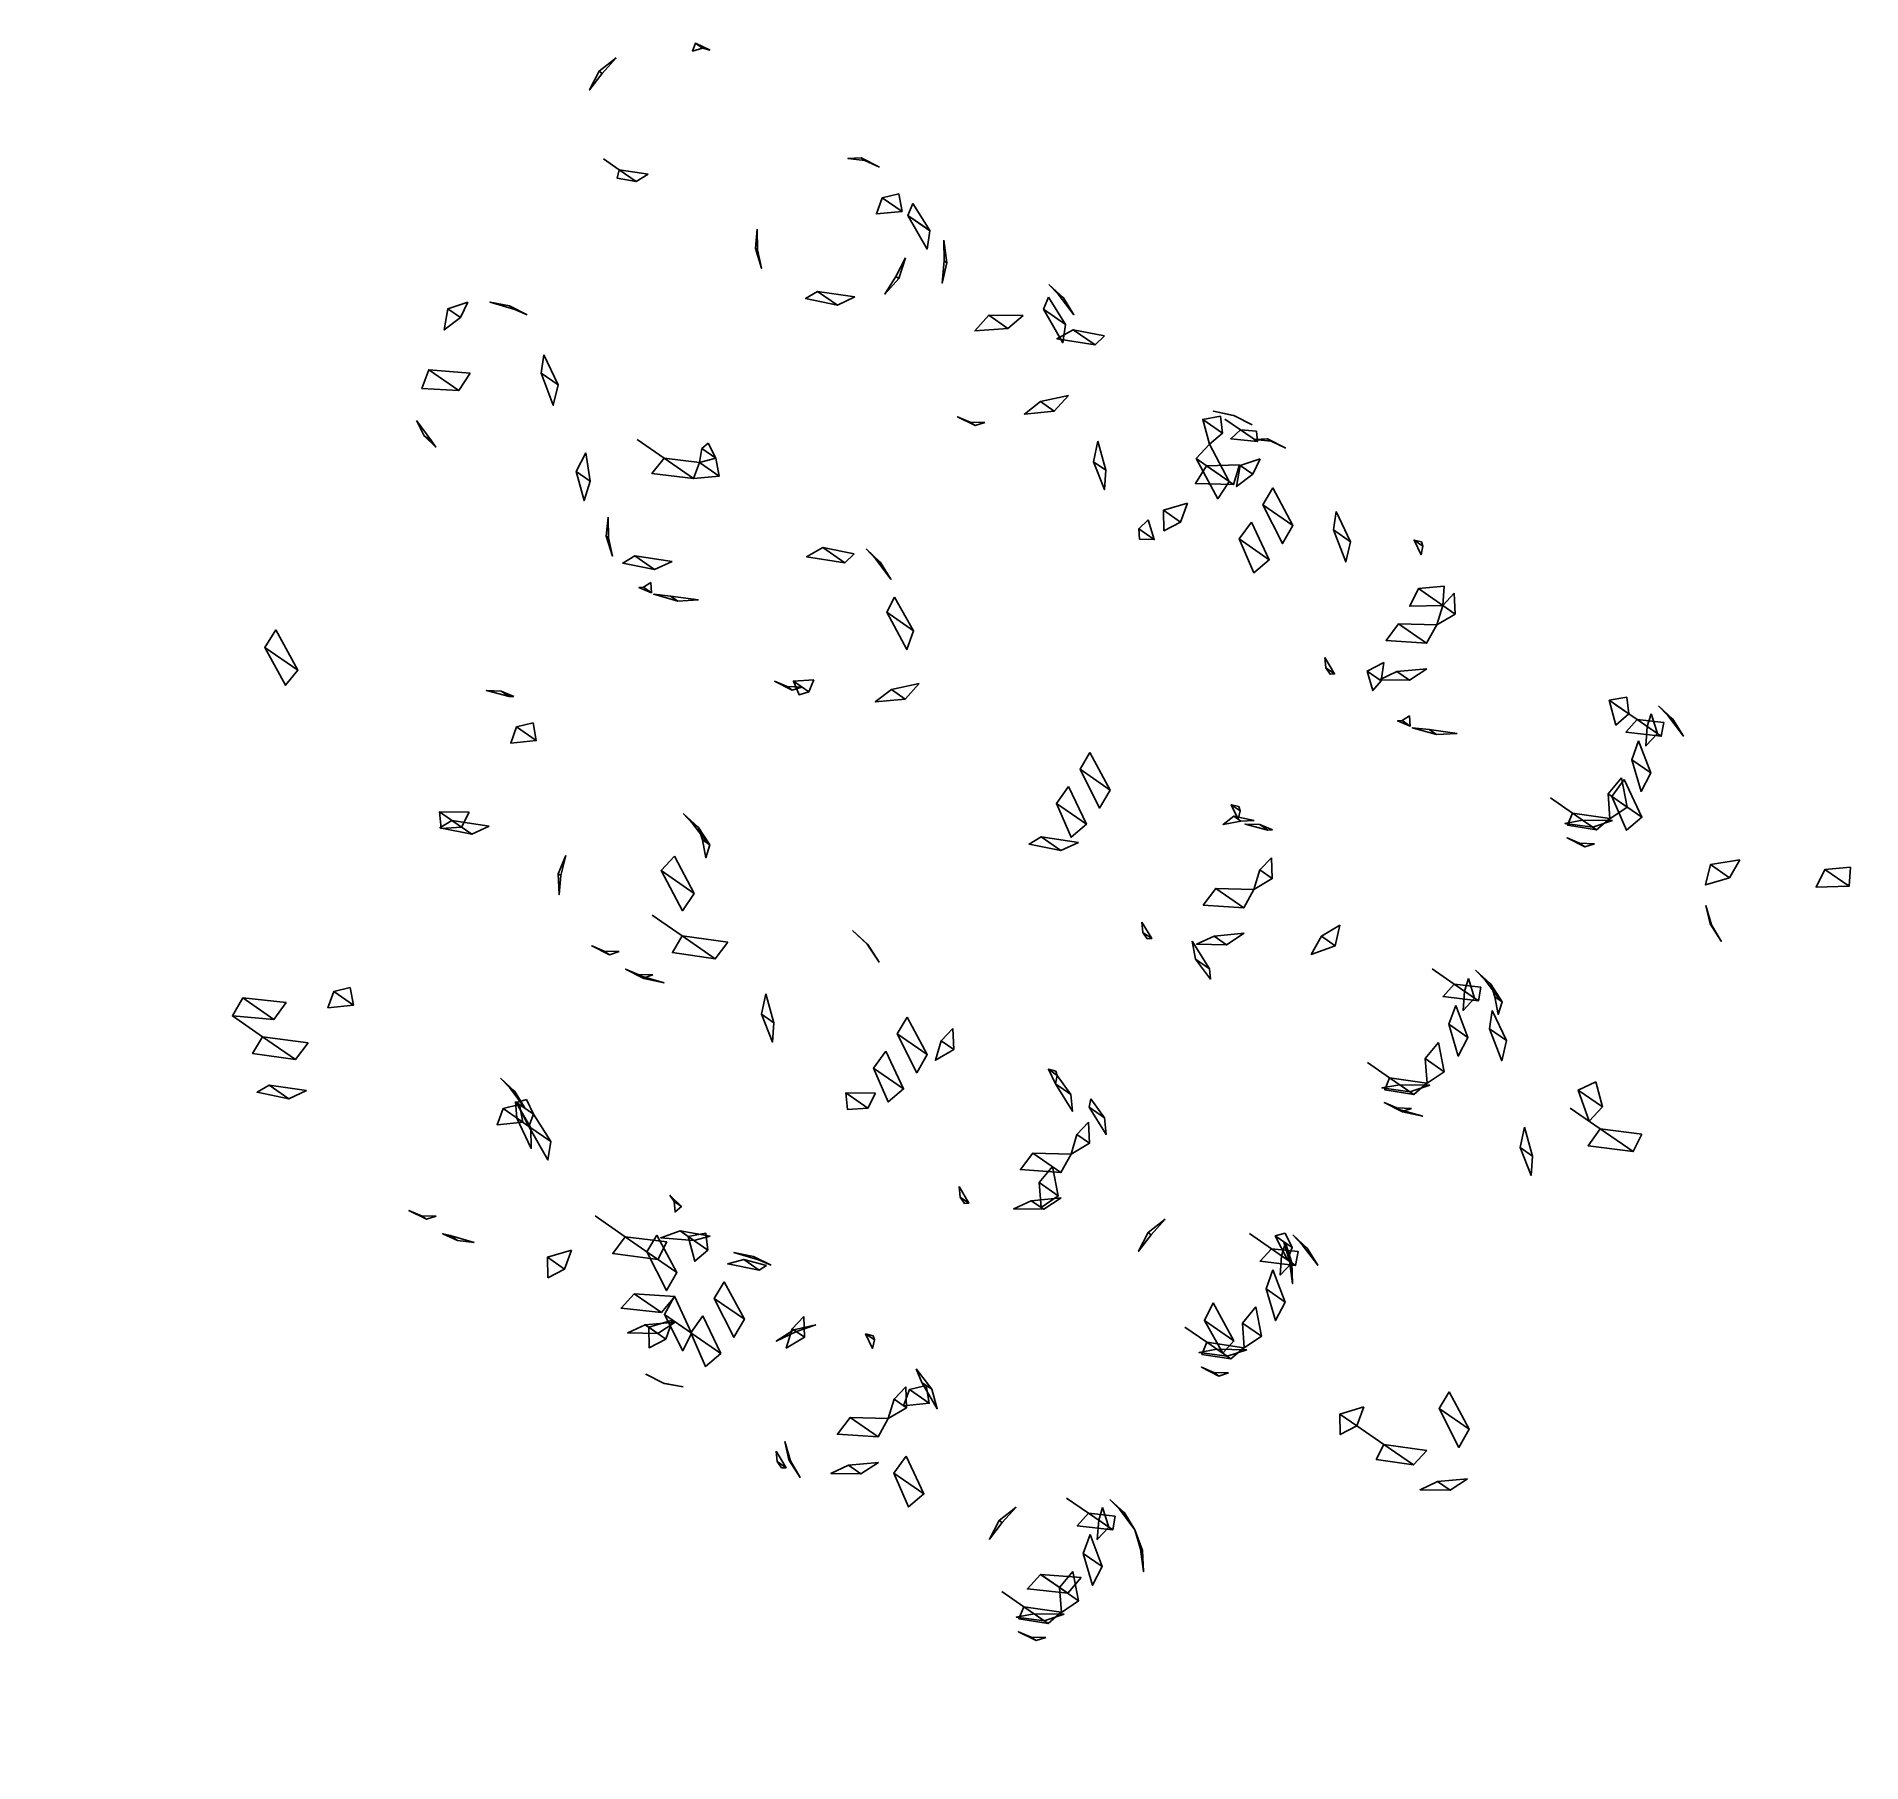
# Model space of a CAD drawing. Header units: metres. Extents: x -380 to 301, y -335 to 309.
import ezdxf

# ---------------------------------------------------------------- set-up
doc = ezdxf.new("R2010")
doc.units = ezdxf.units.M

msp = doc.modelspace()

# ---------------------------------------------------------------- linework, layer by layer
for points in [[(-163.36, 300.78, -494.86), (-168.56, 294.94, -495.21), (-169.72, 295.73, -479.74), (-169.71, 295.73, -479.74)], [(-133.83, 306.16, -479.89), (-134.88, 303.24, -470.78), (-131.13, 304.29, -477.58), (-131.12, 304.29, -477.58)], [(-128.34, 303.61, -484.86), (-133.83, 306.16, -479.89), (-131.13, 304.29, -477.58), (-131.12, 304.29, -477.58)], [(-168.56, 294.94, -495.21), (-173.3, 288.77, -479.92), (-169.72, 295.73, -479.74), (-169.71, 295.73, -479.74)], [(-168.07, 263.02, -496.38), (-168.07, 263.02, -496.38), (-162.28, 259.01, -499.64), (-162.27, 259.01, -499.64)], [(-155.91, 254.61, -498.94), (-162.96, 255.84, -492.51), (-162.28, 259.01, -499.64), (-162.27, 259.01, -499.64)], [(-151.44, 257.32, -504.78), (-155.91, 254.61, -498.94), (-162.28, 259.01, -499.64), (-162.27, 259.01, -499.64)], [(-71.99, 263.42, -391.38), (-76.88, 263.15, -383.1), (-70.61, 262.46, -387.73), (-70.6, 262.46, -387.73)], [(-65.12, 259.91, -392.7), (-71.99, 263.42, -391.38), (-70.61, 262.46, -387.73), (-70.6, 262.46, -387.73)], [(-56.71, 243.42, -406.29), (-66.28, 242.48, -417.09), (-64.1, 248.52, -412.62), (-64.1, 248.52, -412.61)], [(-57.93, 250.05, -402.31), (-56.71, 243.42, -406.29), (-64.1, 248.52, -412.62), (-64.1, 248.52, -412.61)], [(-52.71, 246.45, -546.94), (-54.54, 241.92, -540.82), (-46.35, 236.25, -545.43), (-46.35, 236.26, -545.43)], [(-54.54, 241.92, -540.82), (-47.37, 229.41, -541.76), (-46.35, 236.25, -545.43), (-46.35, 236.26, -545.43)], [(-110.76, 236.76, -401.66), (-110.62, 229.1, -400.02), (-111.43, 229.66, -389.08), (-111.43, 229.67, -389.08)], [(-41.14, 232.66, -554.4), (-40.99, 225, -552.76), (-40, 224.31, -566.15), (-39.99, 224.31, -566.15)], [(-110.62, 229.1, -400.02), (-109.11, 222.26, -390.14), (-111.43, 229.66, -389.08), (-111.43, 229.67, -389.08)], [(-55.38, 226.15, -382.71), (-59.01, 219.22, -382.36), (-57.86, 218.42, -397.82), (-57.86, 218.43, -397.82)], [(-40.99, 225, -552.76), (-41.68, 216.68, -566.66), (-40, 224.31, -566.15), (-39.99, 224.31, -566.15)], [(-59.01, 219.22, -382.36), (-63.1, 212.61, -397.65), (-57.86, 218.42, -397.82), (-57.86, 218.43, -397.82)], [(-80.83, 208.52, -406.29), (-92.69, 210.92, -406.78), (-88.22, 213.62, -412.62), (-88.22, 213.62, -412.61)], [(-74.29, 211.55, -409.34), (-80.83, 208.52, -406.29), (-88.22, 213.62, -412.62), (-88.22, 213.62, -412.61)], [(-2.08, 211.45, -285.76), (-3.91, 206.93, -279.64), (4.28, 201.26, -284.25), (4.29, 201.26, -284.25)], [(-1.9, 216.21, -300.54), (1.61, 212.55, -294.58), (3.52, 211.23, -297.87), (3.52, 211.23, -297.86)], [(1.61, 212.55, -294.58), (7.4, 204.9, -295.37), (3.52, 211.23, -297.87), (3.52, 211.23, -297.86)], [(-226.16, 207.11, -480.43), (-227.52, 199.25, -466.31), (-221.51, 203.89, -468.22), (-221.51, 203.9, -468.22)], [(-218.76, 209.55, -481.24), (-226.16, 207.11, -480.43), (-221.51, 203.89, -468.22), (-221.51, 203.9, -468.22)], [(-201.24, 206.88, -490.83), (-210.44, 209.59, -490.04), (-203.15, 208.19, -487.54), (-203.14, 208.19, -487.54)], [(-196.57, 204.89, -484.86), (-201.24, 206.88, -490.83), (-203.15, 208.19, -487.54), (-203.14, 208.19, -487.54)], [(-17.21, 199.77, -491.81), (-29.53, 198.84, -479.9), (-24.32, 204.68, -479.55), (-24.32, 204.69, -479.55)], [(-11.52, 204.63, -489.51), (-17.21, 199.77, -491.81), (-24.32, 204.68, -479.55), (-24.32, 204.69, -479.55)], [(-3.91, 206.93, -279.64), (3.26, 194.41, -280.59), (4.28, 201.26, -284.25), (4.29, 201.26, -284.25)], [(15.32, 193.64, -659.47), (1.07, 195.93, -658.52), (7.12, 199.3, -654.86), (7.12, 199.31, -654.86)], [(18.9, 196.96, -653.35), (15.32, 193.64, -659.47), (7.12, 199.3, -654.86), (7.12, 199.31, -654.86)], [(-222.11, 176.63, -513.42), (-235.84, 177.33, -504.82), (-233.31, 184.37, -507.12), (-233.31, 184.38, -507.12)], [(-217.84, 183.12, -514.42), (-222.11, 176.63, -513.42), (-233.31, 184.37, -507.12), (-233.31, 184.38, -507.12)], [(-190.39, 189.94, -468.57), (-191.41, 183.09, -464.91), (-185.04, 178.68, -475.9), (-185.04, 178.69, -475.9)], [(-191.41, 183.09, -464.91), (-186.83, 171.13, -474.87), (-185.04, 178.68, -475.9), (-185.04, 178.69, -475.9)], [(0.12, 168.91, -305.49), (-11.07, 167.85, -317.18), (-5.06, 172.49, -319.1), (-5.06, 172.5, -319.1)], [(5.36, 174.73, -305.66), (0.12, 168.91, -305.49), (-5.06, 172.49, -319.1), (-5.06, 172.5, -319.1)], [(-237.87, 165.39, -475.26), (-235.01, 159.76, -479.89), (-232.3, 157.89, -477.58), (-232.3, 157.9, -477.58)], [(-31.34, 164.87, -294.58), (-36.01, 166.86, -300.54), (-29.43, 163.55, -297.87), (-29.43, 163.55, -297.86)], [(-25.82, 164.7, -289.02), (-31.34, 164.87, -294.58), (-29.43, 163.55, -297.87), (-29.43, 163.55, -297.86)], [(62.16, 167.06, -367.79), (55.52, 165.85, -363.81), (62.9, 160.75, -357.48), (62.91, 160.75, -357.48)], [(55.52, 165.85, -363.81), (58.02, 156.57, -353.01), (62.9, 160.75, -357.48), (62.91, 160.75, -357.48)], [(67.34, 167.12, -380.07), (59.48, 168.91, -374.84), (67.04, 167.32, -376.07), (67.04, 167.33, -376.07)], [(63.73, 165.97, -388.92), (63.73, 165.97, -388.92), (69.53, 161.96, -392.18), (69.53, 161.97, -392.18)], [(73.92, 163.82, -377.4), (67.34, 167.12, -380.07), (67.04, 167.32, -376.07), (67.04, 167.33, -376.07)], [(-235.01, 159.76, -479.89), (-230.68, 155.53, -484.86), (-232.3, 157.89, -477.58), (-232.3, 157.9, -477.58)], [(-155.56, 158.31, -412.66), (-155.56, 158.31, -412.66), (-145.52, 151.37, -418.3), (-145.52, 151.38, -418.3)], [(-129.02, 156.96, -397.68), (-126.15, 151.34, -402.31), (-131.38, 154.95, -406.78), (-131.37, 154.95, -406.78)], [(16.37, 157.69, -203.44), (14.68, 150.06, -203.95), (19.33, 146.84, -191.74), (19.33, 146.85, -191.74)], [(75.89, 157.57, -391.48), (65.95, 158.65, -398.3), (69.53, 161.96, -392.18), (69.53, 161.97, -392.18)], [(75.54, 161.45, -384.68), (75.89, 157.57, -391.48), (69.53, 161.96, -392.18), (69.53, 161.97, -392.18)], [(79.64, 158.62, -545.09), (74.75, 158.36, -536.8), (81.02, 157.66, -541.44), (81.03, 157.66, -541.44)], [(86.51, 155.11, -546.41), (79.64, 158.62, -545.09), (81.02, 157.66, -541.44), (81.03, 157.66, -541.44)], [(-174.72, 153.32, -387.58), (-178.31, 146.36, -387.76), (-173.13, 142.78, -374.14), (-173.12, 142.78, -374.14)], [(-134.5, 143.76, -417.09), (-150.06, 145.71, -421.26), (-145.52, 151.37, -418.3), (-145.52, 151.38, -418.3)], [(-132.32, 149.81, -412.62), (-134.5, 143.76, -417.09), (-145.52, 151.37, -418.3), (-145.52, 151.38, -418.3)], [(-126.15, 151.34, -402.31), (-132.32, 149.81, -412.62), (-131.38, 154.95, -406.78), (-131.37, 154.95, -406.78)], [(-126.15, 151.34, -402.31), (-124.94, 144.7, -406.29), (-132.32, 149.81, -412.62), (-132.32, 149.81, -412.61)], [(14.68, 150.06, -203.95), (18.81, 139.65, -194.8), (19.33, 146.84, -191.74), (19.33, 146.85, -191.74)], [(58.02, 156.57, -353.01), (53.06, 151.21, -350.2), (65.34, 142.71, -348.84), (65.35, 142.71, -348.84)], [(53.06, 151.21, -350.2), (61.07, 136.23, -347.84), (65.34, 142.71, -348.84), (65.35, 142.71, -348.84)], [(76.91, 151.07, -711.8), (69.52, 148.63, -710.99), (74.16, 145.41, -698.78), (74.16, 145.42, -698.78)], [(-178.31, 146.36, -387.76), (-175.35, 135.52, -376.06), (-173.13, 142.78, -374.14), (-173.12, 142.78, -374.14)], [(-124.94, 144.7, -406.29), (-134.5, 143.76, -417.09), (-132.32, 149.81, -412.62), (-132.32, 149.81, -412.61)], [(66.99, 141.57, -226.94), (52.78, 141.96, -236.54), (56.91, 148.54, -235.58), (56.91, 148.55, -235.58)], [(69.21, 148.83, -225.02), (66.99, 141.57, -226.94), (56.91, 148.54, -235.58), (56.91, 148.55, -235.58)], [(69.52, 148.63, -710.99), (68.15, 140.77, -696.87), (74.16, 145.41, -698.78), (74.16, 145.42, -698.78)], [(81.63, 140.25, -520.81), (77.94, 134.01, -517.86), (89.14, 126.27, -524.16), (89.14, 126.27, -524.15)], [(49.77, 134.6, -568.67), (47.24, 127.55, -566.36), (40.86, 131.96, -555.37), (40.87, 131.96, -555.37)], [(47.24, 127.55, -566.36), (41.01, 124.3, -553.73), (40.86, 131.96, -555.37), (40.87, 131.96, -555.37)], [(77.94, 134.01, -517.86), (85.26, 119.51, -523.37), (89.14, 126.27, -524.16), (89.14, 126.27, -524.15)], [(105.28, 131.46, -699.13), (104.26, 124.61, -695.47), (110.64, 120.2, -706.46), (110.64, 120.21, -706.46)], [(-166.4, 129.34, -570.68), (-166.25, 121.68, -569.03), (-167.07, 122.24, -558.1), (-167.07, 122.25, -558.1)], [(35.19, 128.33, -187.48), (31.6, 125.01, -193.6), (37.4, 121, -196.86), (37.4, 121.01, -196.86)], [(31.6, 125.01, -193.6), (31.89, 121.17, -202.42), (37.4, 121, -196.86), (37.4, 121.01, -196.86)], [(73.67, 127.52, -516.85), (69.11, 121.23, -517.86), (80.31, 113.49, -524.16), (80.31, 113.49, -524.15)], [(104.26, 124.61, -695.47), (108.84, 112.65, -705.43), (110.64, 120.2, -706.46), (110.64, 120.21, -706.46)], [(-166.25, 121.68, -569.03), (-164.74, 114.84, -559.16), (-167.07, 122.24, -558.1), (-167.07, 122.25, -558.1)], [(-78.1, 112.33, -321.44), (-92.34, 114.62, -320.5), (-86.3, 117.99, -316.83), (-86.29, 117.99, -316.83)], [(-74.51, 115.65, -315.32), (-78.1, 112.33, -321.44), (-86.3, 117.99, -316.83), (-86.29, 117.99, -316.83)], [(-70.12, 117.5, -300.54), (-66.61, 113.83, -294.58), (-64.71, 112.51, -297.87), (-64.71, 112.51, -297.86)], [(69.11, 121.23, -517.86), (74.61, 108.63, -526.46), (80.31, 113.49, -524.16), (80.31, 113.49, -524.15)], [(134.36, 120.8, -277.95), (136.96, 115.36, -270.46), (137.65, 118.53, -277.59), (137.65, 118.53, -277.58)], [(137.14, 120.12, -285.24), (134.36, 120.8, -277.95), (137.65, 118.53, -277.59), (137.65, 118.53, -277.58)], [(-149.06, 109.8, -406.29), (-160.92, 112.2, -406.78), (-156.44, 114.9, -412.62), (-156.44, 114.9, -412.61)], [(-142.52, 112.83, -409.34), (-149.06, 109.8, -406.29), (-156.44, 114.9, -412.62), (-156.44, 114.9, -412.61)], [(-66.61, 113.83, -294.58), (-60.83, 106.19, -295.37), (-64.71, 112.51, -297.87), (-64.71, 112.51, -297.86)], [(-153.2, 103.22, -554.07), (-154.87, 103.13, -561.72), (-150.2, 101.15, -555.75), (-150.19, 101.15, -555.75)], [(-150.48, 104.98, -546.94), (-153.2, 103.22, -554.07), (-150.2, 101.15, -555.75), (-150.19, 101.15, -555.75)], [(145.03, 96.44, -301.88), (132.72, 96.15, -312.44), (135.98, 102.69, -309.62), (135.99, 102.69, -309.62)], [(145.55, 103.63, -298.82), (145.03, 96.44, -301.88), (135.98, 102.69, -309.62), (135.99, 102.69, -309.62)], [(-140.42, 98.04, -564.28), (-149.38, 100.58, -566.69), (-143.11, 99.89, -571.32), (-143.1, 99.89, -571.32)], [(-132.68, 98.48, -565.34), (-140.42, 98.04, -564.28), (-143.11, 99.89, -571.32), (-143.1, 99.89, -571.32)], [(-59.55, 99.51, -448.65), (-62.41, 93.93, -443.96), (-52.37, 86.99, -449.6), (-52.37, 87, -449.6)], [(149.67, 93.23, -289.67), (142.81, 89.17, -303.79), (145.03, 96.44, -301.88), (145.03, 96.44, -301.87)], [(149.34, 101.01, -288.86), (149.67, 93.23, -289.67), (145.03, 96.44, -301.88), (145.03, 96.44, -301.87)], [(-62.41, 93.93, -443.96), (-54.91, 79.95, -447.3), (-52.37, 86.99, -449.6), (-52.37, 87, -449.6)], [(139.04, 82.34, -304.45), (123.89, 83.37, -312.44), (128.6, 89.56, -313.4), (128.6, 89.56, -313.39)], [(142.81, 89.17, -303.79), (139.04, 82.34, -304.45), (128.6, 89.56, -313.4), (128.6, 89.56, -313.39)], [(-290.36, 87.38, -456.7), (-294.49, 80.79, -457.66), (-282.2, 72.29, -456.31), (-282.2, 72.3, -456.31)], [(-294.49, 80.79, -457.66), (-286.73, 66.63, -459.26), (-282.2, 72.29, -456.31), (-282.2, 72.3, -456.31)], [(101.06, 77.01, -271.16), (101.41, 73.13, -277.95), (104.7, 70.85, -277.59), (104.7, 70.85, -277.58)], [(123.05, 75.16, -643.22), (122.03, 68.31, -639.56), (116.83, 71.9, -630.58), (116.83, 71.91, -630.58)], [(-99.56, 66.15, -294.58), (-104.24, 68.14, -300.54), (-97.66, 64.84, -297.87), (-97.66, 64.84, -297.86)], [(-89.63, 68.72, -490.46), (-91.46, 64.2, -484.34), (-97.26, 68.2, -481.08), (-97.26, 68.21, -481.08)], [(-91.46, 64.2, -484.34), (-95.15, 63.1, -475.52), (-97.26, 68.2, -481.08), (-97.26, 68.21, -481.08)], [(101.41, 73.13, -277.95), (103.03, 70.76, -285.24), (104.7, 70.85, -277.59), (104.7, 70.85, -277.58)], [(122.03, 68.31, -639.56), (118.92, 64.67, -628.44), (116.83, 71.9, -630.58), (116.83, 71.91, -630.58)], [(132.62, 68.55, -289.67), (121.43, 68.73, -298.82), (127.97, 71.76, -301.88), (127.97, 71.76, -301.87)], [(139.16, 72.82, -290.18), (132.62, 68.55, -289.67), (127.97, 71.76, -301.88), (127.97, 71.76, -301.87)], [(-203.24, 62.39, -400.35), (-211.76, 64.63, -404.22), (-206.25, 64.46, -398.67), (-206.24, 64.46, -398.67)], [(-201.57, 62.48, -392.7), (-203.24, 62.39, -400.35), (-206.25, 64.46, -398.67), (-206.24, 64.46, -398.67)], [(-94.05, 65.98, -289.02), (-99.56, 66.15, -294.58), (-97.66, 64.84, -297.87), (-97.66, 64.84, -297.86)], [(-55.51, 61.49, -474.5), (-66.7, 60.43, -486.2), (-60.69, 65.07, -488.12), (-60.69, 65.08, -488.12)], [(-50.27, 67.31, -474.68), (-55.51, 61.49, -474.5), (-60.69, 65.07, -488.12), (-60.69, 65.08, -488.12)], [(213.79, 62.26, -521.5), (207.15, 61.05, -517.52), (214.53, 55.95, -511.19), (214.54, 55.95, -511.19)], [(132.6, 55.21, -608.48), (129.88, 53.44, -615.61), (132.88, 51.37, -617.3), (132.89, 51.37, -617.3)], [(207.15, 61.05, -517.52), (209.65, 51.77, -506.72), (214.53, 55.95, -511.19), (214.54, 55.95, -511.19)], [(209.38, 59.51, -547.39), (209.38, 59.51, -547.39), (217.58, 53.85, -552.01), (217.58, 53.85, -552)], [(222.83, 56.01, -364.65), (225.16, 48.61, -365.71), (221.36, 51.23, -375.68), (221.36, 51.23, -375.67)], [(225.55, 59.02, -531.1), (229.06, 55.35, -525.14), (230.96, 54.03, -528.43), (230.96, 54.03, -528.42)], [(229.06, 55.35, -525.14), (234.85, 47.71, -525.93), (230.96, 54.03, -528.43), (230.96, 54.03, -528.42)], [(-193.17, 45.99, -406.29), (-202.73, 45.04, -417.09), (-200.55, 51.09, -412.62), (-200.55, 51.09, -412.61)], [(-194.38, 52.62, -402.31), (-193.17, 45.99, -406.29), (-200.55, 51.09, -412.62), (-200.55, 51.09, -412.61)], [(129.88, 53.44, -615.61), (128.21, 53.36, -623.26), (132.88, 51.37, -617.3), (132.89, 51.37, -617.3)], [(142.66, 48.26, -625.82), (133.7, 50.81, -628.24), (139.97, 50.11, -632.87), (139.98, 50.11, -632.87)], [(150.4, 48.7, -626.88), (142.66, 48.26, -625.82), (139.97, 50.11, -632.87), (139.98, 50.11, -632.87)], [(226.57, 47.63, -551.01), (213.37, 49.2, -556.7), (217.58, 53.85, -552.01), (217.58, 53.85, -552)], [(227.52, 52.77, -545.18), (226.57, 47.63, -551.01), (217.58, 53.85, -552.01), (217.58, 53.85, -552)], [(225.16, 48.61, -365.71), (220.84, 44.04, -378.73), (221.36, 51.23, -375.68), (221.36, 51.23, -375.67)], [(13.4, 41.54, -520.81), (9.71, 35.29, -517.86), (20.91, 27.55, -524.16), (20.91, 27.55, -524.15)], [(218.12, 45.92, -342.14), (215.58, 38.88, -339.83), (222.69, 33.96, -352.1), (222.69, 33.96, -352.09)], [(9.71, 35.29, -517.86), (17.03, 20.79, -523.37), (20.91, 27.55, -524.16), (20.91, 27.55, -524.15)], [(215.58, 38.88, -339.83), (219.07, 27.03, -351.74), (222.69, 33.96, -352.1), (222.69, 33.96, -352.09)], [(5.44, 28.81, -516.85), (0.88, 22.52, -517.86), (12.08, 14.78, -524.16), (12.08, 14.78, -524.15)], [(211.71, 32.12, -339.05), (206.75, 26.1, -339.83), (213.86, 21.19, -352.1), (213.86, 21.19, -352.09)], [(212.7, 31.43, -501.54), (208.15, 25.14, -502.55), (219.34, 17.4, -508.85), (219.35, 17.4, -508.85)], [(0.88, 22.52, -517.86), (6.39, 9.92, -526.46), (12.08, 14.78, -524.16), (12.08, 14.78, -524.15)], [(66.13, 22.08, -277.95), (68.74, 16.64, -270.46), (69.42, 19.81, -277.59), (69.42, 19.81, -277.58)], [(68.91, 21.4, -285.24), (66.13, 22.08, -277.95), (69.42, 19.81, -277.59), (69.42, 19.81, -277.58)], [(185.26, 24.61, -547.39), (185.26, 24.61, -547.39), (193.45, 18.95, -552.01), (193.45, 18.95, -552)], [(206.75, 26.1, -339.83), (207.43, 16.84, -353.13), (213.86, 21.19, -352.1), (213.86, 21.19, -352.09)], [(208.15, 25.14, -502.55), (213.65, 12.54, -511.15), (219.34, 17.4, -508.85), (219.35, 17.4, -508.85)], [(-221.08, 13.7, -582.62), (-228.71, 13.18, -573.24), (-229.28, 19.37, -578.01), (-229.27, 19.37, -578.01)], [(-218.21, 19.28, -587.32), (-221.08, 13.7, -582.62), (-229.28, 19.37, -578.01), (-229.27, 19.37, -578.01)], [(-217.29, 11.08, -406.29), (-229.15, 13.48, -406.78), (-224.67, 16.19, -412.62), (-224.67, 16.19, -412.61)], [(-210.74, 14.11, -409.34), (-217.29, 11.08, -406.29), (-224.67, 16.19, -412.62), (-224.67, 16.19, -412.61)], [(-138.35, 18.78, -300.54), (-134.84, 15.11, -294.58), (-132.94, 13.8, -297.87), (-132.94, 13.8, -297.86)], [(-134.84, 15.11, -294.58), (-129.05, 7.47, -295.37), (-132.94, 13.8, -297.87), (-132.94, 13.8, -297.86)], [(67.06, 17.8, -451.69), (63.11, 14.73, -440.66), (69.74, 15.94, -444.64), (69.75, 15.94, -444.64)], [(74.63, 16.21, -452.92), (67.06, 17.8, -451.69), (69.74, 15.94, -444.64), (69.75, 15.94, -444.64)], [(79.84, 12.61, -461.9), (71.32, 14.86, -465.77), (76.83, 14.69, -460.21), (76.84, 14.69, -460.21)], [(81.51, 12.7, -454.25), (79.84, 12.61, -461.9), (76.83, 14.69, -460.21), (76.84, 14.69, -460.21)], [(201.03, 13.71, -365.71), (190.61, 15.12, -371.7), (197.24, 16.33, -375.68), (197.24, 16.33, -375.67)], [(202.45, 12.73, -551.01), (191.62, 14.42, -545.88), (193.45, 18.95, -552.01), (193.45, 18.95, -552)], [(207.34, 16.9, -555.49), (202.45, 12.73, -551.01), (193.45, 18.95, -552.01), (193.45, 18.95, -552)], [(208.43, 16.15, -366.52), (201.03, 13.71, -365.71), (197.24, 16.33, -375.68), (197.24, 16.33, -375.67)], [(-132.64, 13.59, -301.87), (-128.48, 7.07, -303.1), (-131.16, 8.92, -310.15), (-131.16, 8.93, -310.15)], [(-128.48, 7.07, -303.1), (-129.94, 2.29, -314.13), (-131.16, 8.92, -310.15), (-131.16, 8.93, -310.15)], [(2.57, 5, -560), (-9.29, 7.4, -560.49), (-4.82, 10.11, -566.32), (-4.81, 10.11, -566.32)], [(9.11, 8.03, -563.05), (2.57, 5, -560), (-4.82, 10.11, -566.32), (-4.81, 10.11, -566.32)], [(196.11, 7.67, -525.14), (191.44, 9.66, -531.1), (198.01, 6.36, -528.43), (198.01, 6.36, -528.42)], [(201.62, 7.5, -519.58), (196.11, 7.67, -525.14), (198.01, 6.36, -528.43), (198.01, 6.36, -528.42)], [(-182.2, 3.18, -310.54), (-184, -4.37, -309.5), (-185, -3.68, -296.11), (-184.99, -3.68, -296.11)], [(-141.66, 2.83, -445.17), (-146.62, -2.53, -442.36), (-134.33, -11.03, -441), (-134.33, -11.02, -441)], [(81.11, 2.29, -288.86), (81.45, -5.49, -289.67), (76.8, -2.28, -301.88), (76.8, -2.28, -301.87)], [(255.91, 1.57, -461.98), (252.03, -5.19, -461.2), (244.92, -0.28, -448.94), (244.93, -0.28, -448.94)], [(-184, -4.37, -309.5), (-184.66, -11.46, -296.92), (-185, -3.68, -296.11), (-184.99, -3.68, -296.11)], [(-146.62, -2.53, -442.36), (-138.6, -17.51, -440), (-134.33, -11.03, -441), (-134.33, -11.02, -441)], [(81.45, -5.49, -289.67), (74.58, -9.54, -303.79), (76.8, -2.28, -301.88), (76.8, -2.28, -301.87)], [(252.03, -5.19, -461.2), (243.13, -7.83, -447.9), (244.92, -0.28, -448.94), (244.93, -0.28, -448.94)], [(296.66, -8.36, -455.58), (284.35, -8.65, -466.14), (287.61, -2.11, -463.33), (287.62, -2.11, -463.33)], [(297.18, -1.17, -452.53), (296.66, -8.36, -455.58), (287.61, -2.11, -463.33), (287.62, -2.11, -463.33)], [(70.81, -16.38, -304.45), (55.66, -15.35, -312.44), (60.37, -9.16, -313.4), (60.37, -9.16, -313.39)], [(74.58, -9.54, -303.79), (70.81, -16.38, -304.45), (60.37, -9.16, -313.4), (60.37, -9.16, -313.39)], [(-149.9, -19.14, -660.83), (-149.9, -19.14, -660.83), (-138.71, -26.88, -667.12), (-138.7, -26.88, -667.12)], [(243.27, -15.49, -446.26), (245.36, -22.72, -444.12), (244.78, -22.33, -436.38), (244.79, -22.33, -436.38)], [(-126.42, -35.37, -665.77), (-142.4, -33.12, -664.17), (-138.71, -26.88, -667.12), (-138.7, -26.88, -667.12)], [(-121.71, -29.19, -666.73), (-126.42, -35.37, -665.77), (-138.71, -26.88, -667.12), (-138.7, -26.88, -667.12)], [(-75.13, -24.91, -208.38), (-69.71, -29.9, -205.7), (-69.42, -30.11, -209.71), (-69.41, -30.11, -209.71)], [(32.83, -21.71, -271.16), (33.18, -25.59, -277.95), (36.47, -27.87, -277.59), (36.47, -27.87, -277.58)], [(33.18, -25.59, -277.95), (34.8, -27.96, -285.24), (36.47, -27.87, -277.59), (36.47, -27.87, -277.58)], [(64.39, -30.17, -289.67), (53.2, -29.99, -298.82), (59.74, -26.96, -301.88), (59.74, -26.96, -301.87)], [(70.93, -25.9, -290.18), (64.39, -30.17, -289.67), (59.74, -26.96, -301.88), (59.74, -26.96, -301.87)], [(104.95, -30.53, -628.21), (96, -33.78, -642.48), (99.76, -26.95, -641.82), (99.77, -26.95, -641.82)], [(106.63, -22.9, -627.7), (104.95, -30.53, -628.21), (99.76, -26.95, -641.82), (99.77, -26.95, -641.82)], [(245.36, -22.72, -444.12), (248.95, -28.85, -437.62), (244.78, -22.33, -436.38), (244.79, -22.33, -436.38)], [(-167.79, -32.56, -294.58), (-172.46, -30.58, -300.54), (-165.89, -33.88, -297.87), (-165.89, -33.88, -297.86)], [(-162.28, -32.73, -289.02), (-167.79, -32.56, -294.58), (-165.89, -33.88, -297.87), (-165.89, -33.88, -297.86)], [(-69.71, -29.9, -205.7), (-65.25, -36.62, -210.94), (-69.42, -30.11, -209.71), (-69.41, -30.11, -209.71)], [(51.58, -28.87, -609.68), (52.79, -35.51, -613.66), (58.01, -39.11, -609.18), (58.02, -39.11, -609.18)], [(-155.2, -41.27, -463.59), (-159.87, -39.28, -469.56), (-153.3, -42.58, -466.88), (-153.29, -42.58, -466.88)], [(-153, -42.79, -470.88), (-159.87, -39.28, -469.56), (-154.39, -41.83, -474.53), (-154.38, -41.83, -474.53)], [(52.79, -35.51, -613.66), (58.36, -43, -615.98), (58.01, -39.11, -609.18), (58.02, -39.11, -609.18)], [(141.15, -39.2, -547.39), (141.15, -39.2, -547.39), (149.35, -44.87, -552.01), (149.35, -44.87, -552)], [(157.32, -39.7, -531.1), (160.83, -43.37, -525.14), (162.74, -44.68, -528.43), (162.74, -44.68, -528.42)], [(-261.39, -52.73, -406.29), (-270.96, -53.67, -417.09), (-268.78, -47.63, -412.62), (-268.78, -47.63, -412.61)], [(-262.61, -46.1, -402.31), (-261.39, -52.73, -406.29), (-268.78, -47.63, -412.62), (-268.78, -47.63, -412.61)], [(-149.68, -41.44, -458.04), (-155.2, -41.27, -463.59), (-153.3, -42.58, -466.88), (-153.29, -42.58, -466.88)], [(-145.43, -44.38, -472.12), (-153, -42.79, -470.88), (-154.39, -41.83, -474.53), (-154.38, -41.83, -474.53)], [(158.34, -51.09, -551.01), (145.15, -49.52, -556.7), (149.35, -44.87, -552.01), (149.35, -44.87, -552)], [(159.29, -45.95, -545.18), (158.34, -51.09, -551.01), (149.35, -44.87, -552.01), (149.35, -44.87, -552)], [(156.93, -50.11, -365.71), (152.62, -54.68, -378.73), (153.14, -47.49, -375.68), (153.14, -47.49, -375.67)], [(154.6, -42.71, -364.65), (156.93, -50.11, -365.71), (153.14, -47.49, -375.68), (153.14, -47.49, -375.67)], [(160.83, -43.37, -525.14), (166.62, -51.01, -525.93), (162.74, -44.68, -528.43), (162.74, -44.68, -528.42)], [(163.03, -44.89, -532.43), (167.2, -51.41, -533.66), (164.51, -49.56, -540.71), (164.51, -49.55, -540.71)], [(-291.07, -58.01, -422.26), (-306.54, -56.75, -414.96), (-302.66, -50, -415.74), (-302.66, -49.99, -415.74)], [(-286.51, -51.72, -421.26), (-291.07, -58.01, -422.26), (-302.66, -50, -415.74), (-302.66, -49.99, -415.74)], [(-107.5, -48.45, -372.45), (-109.18, -56.08, -372.96), (-104.54, -59.29, -360.76), (-104.53, -59.29, -360.76)], [(149.89, -52.8, -342.14), (147.35, -59.84, -339.83), (154.46, -64.75, -352.1), (154.46, -64.75, -352.09)], [(167.2, -51.41, -533.66), (165.73, -56.19, -544.69), (164.51, -49.56, -540.71), (164.51, -49.55, -540.71)], [(-306.54, -56.75, -414.96), (-306.54, -56.75, -414.96), (-295.34, -64.5, -421.26), (-295.34, -64.49, -421.26)], [(-109.18, -56.08, -372.96), (-105.06, -66.48, -363.81), (-104.54, -59.29, -360.76), (-104.53, -59.29, -360.76)], [(-54.82, -57.18, -520.81), (-58.52, -63.42, -517.86), (-47.32, -71.16, -524.16), (-47.32, -71.16, -524.15)], [(147.35, -59.84, -339.83), (150.84, -71.69, -351.74), (154.46, -64.75, -352.1), (154.46, -64.75, -352.09)], [(163.5, -54.65, -514.81), (162.48, -61.5, -511.15), (168.85, -65.9, -522.14), (168.86, -65.9, -522.14)], [(-283.05, -72.99, -419.9), (-299.03, -70.74, -418.3), (-295.34, -64.5, -421.26), (-295.34, -64.49, -421.26)], [(-278.35, -66.8, -420.86), (-283.05, -72.99, -419.9), (-295.34, -64.5, -421.26), (-295.34, -64.49, -421.26)], [(-58.52, -63.42, -517.86), (-51.19, -77.92, -523.37), (-47.32, -71.16, -524.16), (-47.32, -71.16, -524.15)], [(-37.41, -69.22, -550.84), (-44.28, -73.27, -564.97), (-42.06, -66.01, -563.05), (-42.06, -66, -563.05)], [(-37.74, -61.43, -550.03), (-37.41, -69.22, -550.84), (-42.06, -66.01, -563.05), (-42.06, -66, -563.05)], [(143.48, -66.6, -339.05), (138.53, -72.61, -339.83), (145.63, -77.53, -352.1), (145.63, -77.53, -352.09)], [(162.48, -61.5, -511.15), (167.06, -73.46, -521.11), (168.85, -65.9, -522.14), (168.86, -65.9, -522.14)], [(-62.79, -69.91, -516.85), (-67.35, -76.2, -517.86), (-56.15, -83.94, -524.16), (-56.15, -83.94, -524.15)], [(117.03, -74.1, -547.39), (117.03, -74.1, -547.39), (125.23, -79.77, -552.01), (125.23, -79.77, -552)], [(138.53, -72.61, -339.83), (139.21, -81.88, -353.13), (145.63, -77.53, -352.1), (145.63, -77.53, -352.09)], [(-206.58, -79.94, -300.54), (-203.07, -83.6, -294.58), (-201.16, -84.92, -297.87), (-201.16, -84.92, -297.86)], [(-67.35, -76.2, -517.86), (-61.84, -88.8, -526.46), (-56.15, -83.94, -524.16), (-56.15, -83.94, -524.15)], [(-2.1, -76.63, -277.95), (0.51, -82.08, -270.46), (1.2, -78.91, -277.59), (1.2, -78.91, -277.58)], [(0.69, -77.31, -285.24), (-2.1, -76.63, -277.95), (1.2, -78.91, -277.59), (1.2, -78.91, -277.58)], [(1.2, -78.91, -277.59), (0.51, -82.08, -270.46), (6.3, -86.08, -273.72), (6.31, -86.08, -273.72)], [(134.22, -85.99, -551.01), (123.39, -84.3, -545.88), (125.23, -79.77, -552.01), (125.23, -79.77, -552)], [(139.11, -81.81, -555.49), (134.22, -85.99, -551.01), (125.23, -79.77, -552.01), (125.23, -79.77, -552)], [(202.15, -81.36, -425.36), (195.6, -84.39, -422.3), (204.64, -90.64, -414.56), (204.65, -90.64, -414.56)], [(-285.52, -87.63, -406.29), (-297.37, -85.23, -406.78), (-292.9, -82.53, -412.62), (-292.9, -82.53, -412.61)], [(-278.97, -84.6, -409.34), (-285.52, -87.63, -406.29), (-292.9, -82.53, -412.62), (-292.9, -82.53, -412.61)], [(-203.07, -83.6, -294.58), (-197.28, -91.25, -295.37), (-201.16, -84.92, -297.87), (-201.16, -84.92, -297.86)], [(-196.77, -87.96, -462.27), (-200.53, -89, -455.48), (-194.17, -93.4, -454.78), (-194.16, -93.4, -454.78)], [(-69.45, -91.1, -736.33), (-77.08, -91.61, -726.94), (-77.65, -85.43, -731.72), (-77.64, -85.43, -731.72)], [(-66.58, -85.52, -741.02), (-69.45, -91.1, -736.33), (-77.65, -85.43, -731.72), (-77.64, -85.43, -731.72)], [(0.51, -82.08, -270.46), (6.87, -92.27, -268.94), (6.3, -86.08, -273.72), (6.31, -86.08, -273.72)], [(13.79, -87.61, -446.6), (13.1, -90.78, -439.47), (18.9, -94.79, -442.73), (18.9, -94.78, -442.73)], [(132.81, -85.01, -365.71), (122.38, -83.6, -371.7), (129.01, -82.39, -375.68), (129.01, -82.39, -375.67)], [(140.2, -82.57, -366.52), (132.81, -85.01, -365.71), (129.01, -82.39, -375.68), (129.01, -82.39, -375.67)], [(195.6, -84.39, -422.3), (199.68, -96, -411.74), (204.64, -90.64, -414.56), (204.65, -90.64, -414.56)], [(-198.17, -96.43, -314.13), (-207.73, -97.37, -324.93), (-205.56, -91.32, -320.45), (-205.55, -91.32, -320.45)], [(-199.39, -89.79, -310.15), (-198.17, -96.43, -314.13), (-205.56, -91.32, -320.45), (-205.55, -91.32, -320.45)], [(-200.96, -88.7, -289.02), (-200.4, -94.89, -284.25), (-195.19, -98.49, -293.23), (-195.19, -98.48, -293.23)], [(-200.53, -89, -455.48), (-196, -97.93, -448.65), (-194.17, -93.4, -454.78), (-194.16, -93.4, -454.78)], [(-200.4, -94.89, -284.25), (-195.04, -106.14, -291.58), (-195.19, -98.49, -293.23), (-195.19, -98.48, -293.23)], [(-194.17, -93.4, -454.78), (-196, -97.93, -448.65), (-187.81, -103.59, -453.26), (-187.8, -103.59, -453.26)], [(13.1, -90.78, -439.47), (19.46, -100.97, -437.96), (18.9, -94.79, -442.73), (18.9, -94.78, -442.73)], [(127.88, -91.04, -525.14), (123.21, -89.06, -531.1), (129.78, -92.36, -528.43), (129.78, -92.36, -528.42)], [(130.08, -92.57, -532.43), (123.21, -89.06, -531.1), (128.69, -91.61, -536.08), (128.7, -91.61, -536.08)], [(133.4, -91.21, -519.58), (127.88, -91.04, -525.14), (129.78, -92.36, -528.43), (129.78, -92.36, -528.42)], [(137.65, -94.15, -533.66), (130.08, -92.57, -532.43), (128.69, -91.61, -536.08), (128.7, -91.61, -536.08)], [(192.64, -91.13, -461.2), (192.64, -91.13, -461.2), (203.83, -98.88, -467.5), (203.83, -98.87, -467.5)], [(-196, -97.93, -448.65), (-188.83, -110.44, -449.6), (-187.81, -103.59, -453.26), (-187.8, -103.59, -453.26)], [(13.22, -104.21, -289.67), (6.35, -108.26, -303.79), (8.57, -101, -301.88), (8.57, -101, -301.87)], [(12.89, -96.43, -288.86), (13.22, -104.21, -289.67), (8.57, -101, -301.88), (8.57, -101, -301.87)], [(175.58, -98.23, -434), (173.9, -105.86, -434.51), (178.54, -109.07, -422.3), (178.55, -109.07, -422.3)], [(216.12, -107.37, -466.14), (199.28, -105.16, -468.5), (203.83, -98.88, -467.5), (203.83, -98.87, -467.5)], [(219.39, -100.83, -463.33), (216.12, -107.37, -466.14), (203.83, -98.88, -467.5), (203.83, -98.87, -467.5)], [(2.58, -115.09, -304.45), (-12.56, -114.06, -312.44), (-7.86, -107.88, -313.4), (-7.86, -107.88, -313.39)], [(6.35, -108.26, -303.79), (2.58, -115.09, -304.45), (-7.86, -107.88, -313.4), (-7.86, -107.88, -313.39)], [(173.9, -105.86, -434.51), (178.02, -116.26, -425.36), (178.54, -109.07, -422.3), (178.55, -109.07, -422.3)], [(-0.56, -112.92, -262.2), (-5.52, -118.93, -262.98), (1.59, -123.85, -275.24), (1.59, -123.84, -275.24)], [(-35.4, -120.42, -271.16), (-35.05, -124.31, -277.95), (-31.76, -126.58, -277.59), (-31.76, -126.58, -277.58)], [(-5.52, -118.93, -262.98), (-4.84, -128.2, -276.28), (1.59, -123.85, -275.24), (1.59, -123.84, -275.24)], [(-236.02, -131.28, -294.58), (-240.69, -129.29, -300.54), (-234.11, -132.6, -297.87), (-234.11, -132.6, -297.86)], [(-143.36, -123.63, -208.38), (-139.03, -127.86, -213.36), (-141.73, -126, -215.67), (-141.73, -125.99, -215.67)], [(-139.03, -127.86, -213.36), (-141.38, -129.88, -222.46), (-141.73, -126, -215.67), (-141.73, -125.99, -215.67)], [(-35.05, -124.31, -277.95), (-33.43, -126.67, -285.24), (-31.76, -126.58, -277.59), (-31.76, -126.58, -277.58)], [(-3.84, -128.89, -289.67), (-15.03, -128.71, -298.82), (-8.48, -125.68, -301.88), (-8.48, -125.68, -301.87)], [(2.7, -124.61, -290.18), (-3.84, -128.89, -289.67), (-8.48, -125.68, -301.88), (-8.48, -125.68, -301.87)], [(-230.5, -131.45, -289.02), (-236.02, -131.28, -294.58), (-234.11, -132.6, -297.87), (-234.11, -132.6, -297.86)], [(-171.26, -131.37, -230.64), (-171.26, -131.37, -230.64), (-160.07, -139.11, -236.94), (-160.06, -139.11, -236.94)], [(41.48, -132.54, -372.08), (36.28, -138.38, -372.44), (35.13, -137.59, -356.97), (35.13, -137.58, -356.97)], [(-222.61, -140.55, -474.53), (-228.1, -138, -469.56), (-225.32, -138.68, -476.84), (-225.31, -138.68, -476.84)], [(-216.34, -141.24, -479.16), (-222.61, -140.55, -474.53), (-225.32, -138.68, -476.84), (-225.31, -138.68, -476.84)], [(-147.78, -147.61, -235.58), (-164.62, -145.4, -237.94), (-160.07, -139.11, -236.94), (-160.06, -139.11, -236.94)], [(-144.51, -141.07, -232.77), (-147.78, -147.61, -235.58), (-160.07, -139.11, -236.94), (-160.06, -139.11, -236.94)], [(-148.24, -138.49, -182.78), (-151.93, -144.73, -179.83), (-140.73, -152.48, -186.13), (-140.73, -152.47, -186.13)], [(-134.34, -140.54, -562.7), (-146.76, -139.51, -555.37), (-139.55, -136.95, -553.73), (-139.55, -136.94, -553.73)], [(-128.36, -138.88, -557.93), (-134.34, -140.54, -562.7), (-139.55, -136.95, -553.73), (-139.55, -136.94, -553.73)], [(-129.93, -137.79, -536.8), (-136.57, -139, -532.82), (-129.19, -144.11, -526.5), (-129.18, -144.11, -526.5)], [(-136.57, -139, -532.82), (-134.07, -148.28, -522.02), (-129.19, -144.11, -526.5), (-129.18, -144.11, -526.5)], [(36.28, -138.38, -372.44), (31.54, -144.55, -357.14), (35.13, -137.59, -356.97), (35.13, -137.58, -356.97)], [(72.92, -137.92, -547.39), (72.92, -137.92, -547.39), (81.12, -143.59, -552.01), (81.12, -143.59, -552)], [(86.31, -137.73, -523.81), (82.55, -138.78, -517.02), (88.91, -143.18, -516.32), (88.92, -143.18, -516.32)], [(82.55, -138.78, -517.02), (87.08, -147.7, -510.2), (88.91, -143.18, -516.32), (88.92, -143.18, -516.32)], [(86.38, -141.42, -364.65), (88.7, -148.83, -365.71), (84.91, -146.2, -375.68), (84.91, -146.2, -375.67)], [(85.8, -141.02, -356.92), (87.89, -148.26, -354.77), (88.7, -148.83, -365.71), (88.7, -148.82, -365.71)], [(89.09, -138.42, -531.1), (92.6, -142.08, -525.14), (94.51, -143.4, -528.43), (94.51, -143.4, -528.42)], [(92.6, -142.08, -525.14), (98.39, -149.73, -525.93), (94.51, -143.4, -528.43), (94.51, -143.4, -528.42)], [(-180.09, -144.15, -230.64), (-182.63, -151.19, -228.34), (-189, -146.79, -217.34), (-189, -146.78, -217.34)], [(-182.63, -151.19, -228.34), (-188.85, -154.44, -215.7), (-189, -146.79, -217.34), (-189, -146.78, -217.34)], [(-151.93, -144.73, -179.83), (-144.61, -159.23, -185.34), (-140.73, -152.48, -186.13), (-140.73, -152.47, -186.13)], [(-109.97, -151.59, -730.2), (-121.75, -149.24, -731.72), (-115.77, -147.59, -726.94), (-115.77, -147.58, -726.94)], [(-110.25, -147.75, -721.39), (-119.45, -145.04, -720.6), (-112.16, -146.44, -718.1), (-112.15, -146.44, -718.1)], [(-107.25, -149.83, -723.07), (-109.97, -151.59, -730.2), (-115.77, -147.59, -726.94), (-115.77, -147.58, -726.94)], [(-105.58, -149.74, -715.42), (-110.25, -147.75, -721.39), (-112.16, -146.44, -718.1), (-112.15, -146.44, -718.1)], [(90.12, -149.8, -551.01), (76.92, -148.23, -556.7), (81.12, -143.59, -552.01), (81.12, -143.59, -552)], [(91.07, -144.66, -545.18), (90.12, -149.8, -551.01), (81.12, -143.59, -552.01), (81.12, -143.59, -552)], [(88.7, -148.83, -365.71), (84.39, -153.4, -378.73), (84.91, -146.2, -375.68), (84.91, -146.2, -375.67)], [(87.89, -148.26, -354.77), (89.03, -156.61, -366.52), (88.7, -148.83, -365.71), (88.7, -148.82, -365.71)], [(-123.05, -155.9, -520.81), (-126.75, -162.14, -517.86), (-115.55, -169.88, -524.16), (-115.55, -169.88, -524.15)], [(81.66, -151.51, -342.14), (79.13, -158.56, -339.83), (86.24, -163.47, -352.1), (86.24, -163.47, -352.09)], [(-146.52, -167.35, -226.94), (-161.57, -165.74, -232.77), (-156.61, -160.38, -235.58), (-156.6, -160.38, -235.58)], [(-141.46, -161.41, -227.6), (-146.52, -167.35, -226.94), (-156.61, -160.38, -235.58), (-156.6, -160.38, -235.58)], [(-141.59, -161.32, -696.21), (-145.36, -168.15, -696.87), (-135.27, -175.13, -688.22), (-135.27, -175.12, -688.22)], [(-126.75, -162.14, -517.86), (-119.42, -176.64, -523.37), (-115.55, -169.88, -524.16), (-115.55, -169.88, -524.15)], [(79.13, -158.56, -339.83), (82.61, -170.4, -351.74), (86.24, -163.47, -352.1), (86.24, -163.47, -352.09)], [(-145.36, -168.15, -696.87), (-138.53, -181.66, -691.04), (-135.27, -175.13, -688.22), (-135.27, -175.12, -688.22)], [(-131.02, -168.63, -516.85), (-135.57, -174.92, -517.86), (-124.37, -182.66, -524.16), (-124.37, -182.66, -524.15)], [(-93.38, -168.85, -719.04), (-93.05, -176.64, -719.86), (-97.69, -173.43, -732.06), (-97.69, -173.42, -732.06)], [(59.4, -163.8, -503.9), (56.14, -170.34, -506.72), (67.16, -177.96, -505.5), (67.16, -177.95, -505.5)], [(75.25, -165.32, -339.05), (70.3, -171.33, -339.83), (77.41, -176.24, -352.1), (77.41, -176.24, -352.09)], [(-147.88, -175.21, -212.82), (-159.07, -175.02, -221.97), (-152.53, -172, -225.02), (-152.53, -171.99, -225.02)], [(-141.34, -170.93, -213.33), (-147.88, -175.21, -212.82), (-152.53, -172, -225.02), (-152.53, -171.99, -225.02)], [(-142.32, -170.26, -737.68), (-144.85, -177.3, -735.38), (-151.23, -172.89, -724.38), (-151.22, -172.89, -724.38)], [(-144.85, -177.3, -735.38), (-151.08, -180.55, -722.74), (-151.23, -172.89, -724.38), (-151.22, -172.89, -724.38)], [(-135.57, -174.92, -517.86), (-130.07, -187.52, -526.46), (-124.37, -182.66, -524.16), (-124.37, -182.66, -524.15)], [(-96.13, -174.5, -294.2), (-103.67, -178.09, -280.29), (-97.13, -173.82, -280.8), (-97.13, -173.81, -280.8)], [(-93.05, -176.64, -719.86), (-99.91, -180.69, -733.98), (-97.69, -173.43, -732.06), (-97.69, -173.42, -732.06)], [(-88.92, -171.94, -292.55), (-96.13, -174.5, -294.2), (-97.13, -173.82, -280.8), (-97.13, -173.81, -280.8)], [(-70.32, -175.35, -277.95), (-67.72, -180.79, -270.46), (-67.03, -177.62, -277.59), (-67.03, -177.62, -277.58)], [(-67.54, -176.03, -285.24), (-70.32, -175.35, -277.95), (-67.03, -177.62, -277.59), (-67.03, -177.62, -277.58)], [(48.8, -172.82, -547.39), (48.8, -172.82, -547.39), (57, -178.49, -552.01), (57, -178.49, -552)], [(56.14, -170.34, -506.72), (62.95, -182.6, -510.2), (67.16, -177.96, -505.5), (67.16, -177.95, -505.5)], [(70.3, -171.33, -339.83), (70.98, -180.6, -353.13), (77.41, -176.24, -352.1), (77.41, -176.24, -352.09)], [(64.58, -183.73, -365.71), (54.15, -182.31, -371.7), (60.79, -181.11, -375.68), (60.79, -181.11, -375.67)], [(66, -184.71, -551.01), (55.16, -183.01, -545.88), (57, -178.49, -552.01), (57, -178.49, -552)], [(70.88, -180.53, -555.49), (66, -184.71, -551.01), (57, -178.49, -552.01), (57, -178.49, -552)], [(71.98, -181.29, -366.52), (64.58, -183.73, -365.71), (60.79, -181.11, -375.68), (60.79, -181.11, -375.67)], [(-145.71, -193.7, -543.73), (-152.28, -190.4, -546.41), (-145.41, -193.91, -547.74), (-145.41, -193.9, -547.74)], [(-51.44, -188.4, -448.29), (-49.33, -193.5, -442.73), (-45.65, -196.05, -449.08), (-45.65, -196.04, -449.08)], [(59.65, -189.76, -525.14), (54.98, -187.77, -531.1), (61.56, -191.08, -528.43), (61.56, -191.08, -528.42)], [(65.17, -189.93, -519.58), (59.65, -189.76, -525.14), (61.56, -191.08, -528.43), (61.56, -191.08, -528.42)], [(-138.42, -195.09, -541.24), (-145.71, -193.7, -543.73), (-145.41, -193.91, -547.74), (-145.41, -193.9, -547.74)], [(-55.34, -195.14, -288.86), (-55.01, -202.93, -289.67), (-59.65, -199.71, -301.88), (-59.65, -199.71, -301.87)], [(-46.54, -201.22, -467.84), (-56.11, -202.17, -478.64), (-53.93, -196.12, -474.16), (-53.92, -196.12, -474.16)], [(-47.76, -194.59, -463.86), (-46.54, -201.22, -467.84), (-53.93, -196.12, -474.16), (-53.92, -196.12, -474.16)], [(-49.33, -193.5, -442.73), (-43.56, -203.28, -446.93), (-45.65, -196.05, -449.08), (-45.65, -196.04, -449.08)], [(147.44, -196.97, -413.34), (143.74, -203.21, -410.39), (154.94, -210.96, -416.69), (154.94, -210.95, -416.69)], [(-55.01, -202.93, -289.67), (-61.87, -206.98, -303.79), (-59.65, -199.71, -301.88), (-59.65, -199.71, -301.87)], [(115.58, -202.63, -461.2), (113.04, -209.67, -458.9), (106.67, -205.27, -447.9), (106.67, -205.26, -447.9)], [(143.74, -203.21, -410.39), (151.07, -217.71, -415.9), (154.94, -210.96, -416.69), (154.94, -210.95, -416.69)], [(-65.64, -213.81, -304.45), (-80.79, -212.78, -312.44), (-76.09, -206.59, -313.4), (-76.09, -206.59, -313.39)], [(-61.87, -206.98, -303.79), (-65.64, -213.81, -304.45), (-76.09, -206.59, -313.4), (-76.09, -206.59, -313.39)], [(113.04, -209.67, -458.9), (106.82, -212.92, -446.26), (106.67, -205.27, -447.9), (106.67, -205.26, -447.9)], [(113.04, -209.67, -458.9), (113.04, -209.67, -458.9), (123.08, -216.61, -464.54), (123.09, -216.61, -464.54)], [(-100.45, -215.54, -461.57), (-98.36, -222.78, -459.42), (-98.94, -222.38, -451.69), (-98.93, -222.38, -451.69)], [(134.1, -224.22, -463.33), (120.22, -222.18, -459.84), (123.08, -216.61, -464.54), (123.09, -216.61, -464.54)], [(139.07, -218.86, -466.14), (134.1, -224.22, -463.33), (123.08, -216.61, -464.54), (123.09, -216.61, -464.54)], [(-103.62, -219.14, -271.16), (-103.28, -223.03, -277.95), (-99.98, -225.3, -277.59), (-99.98, -225.3, -277.58)], [(-103.28, -223.03, -277.95), (-101.65, -225.39, -285.24), (-99.98, -225.3, -277.59), (-99.98, -225.3, -277.58)], [(-98.36, -222.78, -459.42), (-94.77, -228.9, -452.92), (-98.94, -222.38, -451.69), (-98.93, -222.38, -451.69)], [(-72.07, -227.6, -289.67), (-83.26, -227.42, -298.82), (-76.71, -224.39, -301.88), (-76.71, -224.39, -301.87)], [(-65.52, -223.33, -290.18), (-72.07, -227.6, -289.67), (-76.71, -224.39, -301.88), (-76.71, -224.39, -301.87)], [(-55.2, -221.03, -593.7), (-59.76, -227.31, -594.71), (-48.56, -235.06, -601.01), (-48.56, -235.05, -601.01)], [(-59.76, -227.31, -594.71), (-54.25, -239.92, -603.31), (-48.56, -235.06, -601.01), (-48.56, -235.05, -601.01)], [(147.79, -233.69, -443.38), (136.6, -233.5, -452.53), (143.15, -230.48, -455.58), (143.15, -230.47, -455.58)], [(154.33, -229.41, -443.89), (147.79, -233.69, -443.38), (143.15, -230.48, -455.58), (143.15, -230.47, -455.58)], [(4.69, -236.64, -547.39), (4.69, -236.64, -547.39), (12.89, -242.3, -552.01), (12.89, -242.3, -552)], [(20.87, -237.13, -531.1), (24.38, -240.8, -525.14), (26.28, -242.12, -528.43), (26.28, -242.12, -528.42)], [(-19.35, -245.8, -541.45), (-24.09, -251.97, -526.16), (-20.51, -245.01, -525.98), (-20.51, -245, -525.98)], [(-14.15, -239.96, -541.1), (-19.35, -245.8, -541.45), (-20.51, -245.01, -525.98), (-20.51, -245, -525.98)], [(21.89, -248.52, -551.01), (8.69, -246.95, -556.7), (12.89, -242.3, -552.01), (12.89, -242.3, -552)], [(22.84, -243.38, -545.18), (21.89, -248.52, -551.01), (12.89, -242.3, -552.01), (12.89, -242.3, -552)], [(20.47, -247.54, -365.71), (16.16, -252.11, -378.73), (16.68, -244.92, -375.68), (16.68, -244.92, -375.67)], [(18.15, -240.14, -364.65), (20.47, -247.54, -365.71), (16.68, -244.92, -375.68), (16.68, -244.92, -375.67)], [(24.38, -240.8, -525.14), (30.16, -248.44, -525.93), (26.28, -242.12, -528.43), (26.28, -242.12, -528.42)], [(13.43, -250.23, -342.14), (10.9, -257.27, -339.83), (18.01, -262.19, -352.1), (18.01, -262.19, -352.09)], [(30.16, -248.44, -525.93), (32.25, -255.68, -523.79), (33.07, -256.25, -534.72), (33.07, -256.24, -534.72)], [(10.9, -257.27, -339.83), (14.38, -269.12, -351.74), (18.01, -262.19, -352.1), (18.01, -262.19, -352.09)], [(32.25, -255.68, -523.79), (33.4, -264.03, -535.54), (33.07, -256.25, -534.72), (33.07, -256.24, -534.72)], [(5.11, -272.15, -380.65), (-9.94, -270.54, -386.48), (-4.98, -265.18, -389.29), (-4.97, -265.18, -389.29)], [(10.17, -266.21, -381.3), (5.11, -272.15, -380.65), (-4.98, -265.18, -389.29), (-4.97, -265.18, -389.29)], [(7.02, -264.03, -339.05), (2.07, -270.05, -339.83), (9.18, -274.96, -352.1), (9.18, -274.96, -352.09)], [(-19.43, -271.54, -547.39), (-19.43, -271.54, -547.39), (-11.23, -277.2, -552.01), (-11.23, -277.2, -552)], [(2.07, -270.05, -339.83), (2.75, -279.31, -353.13), (9.18, -274.96, -352.1), (9.18, -274.96, -352.09)], [(-2.23, -283.42, -551.01), (-13.07, -281.73, -545.88), (-11.23, -277.2, -552.01), (-11.23, -277.2, -552)], [(2.65, -279.25, -555.49), (-2.23, -283.42, -551.01), (-11.23, -277.2, -552.01), (-11.23, -277.2, -552)], [(-3.65, -282.44, -365.71), (-14.08, -281.03, -371.7), (-7.44, -279.82, -375.68), (-7.44, -279.82, -375.67)], [(3.75, -280, -366.52), (-3.65, -282.44, -365.71), (-7.44, -279.82, -375.68), (-7.44, -279.82, -375.67)], [(-8.57, -288.48, -525.14), (-13.25, -286.49, -531.1), (-6.67, -289.79, -528.43), (-6.67, -289.79, -528.42)], [(-3.06, -288.65, -519.58), (-8.57, -288.48, -525.14), (-6.67, -289.79, -528.43), (-6.67, -289.79, -528.42)]]:
    msp.add_3dface(points)

doc.saveas('drawing.dxf')
